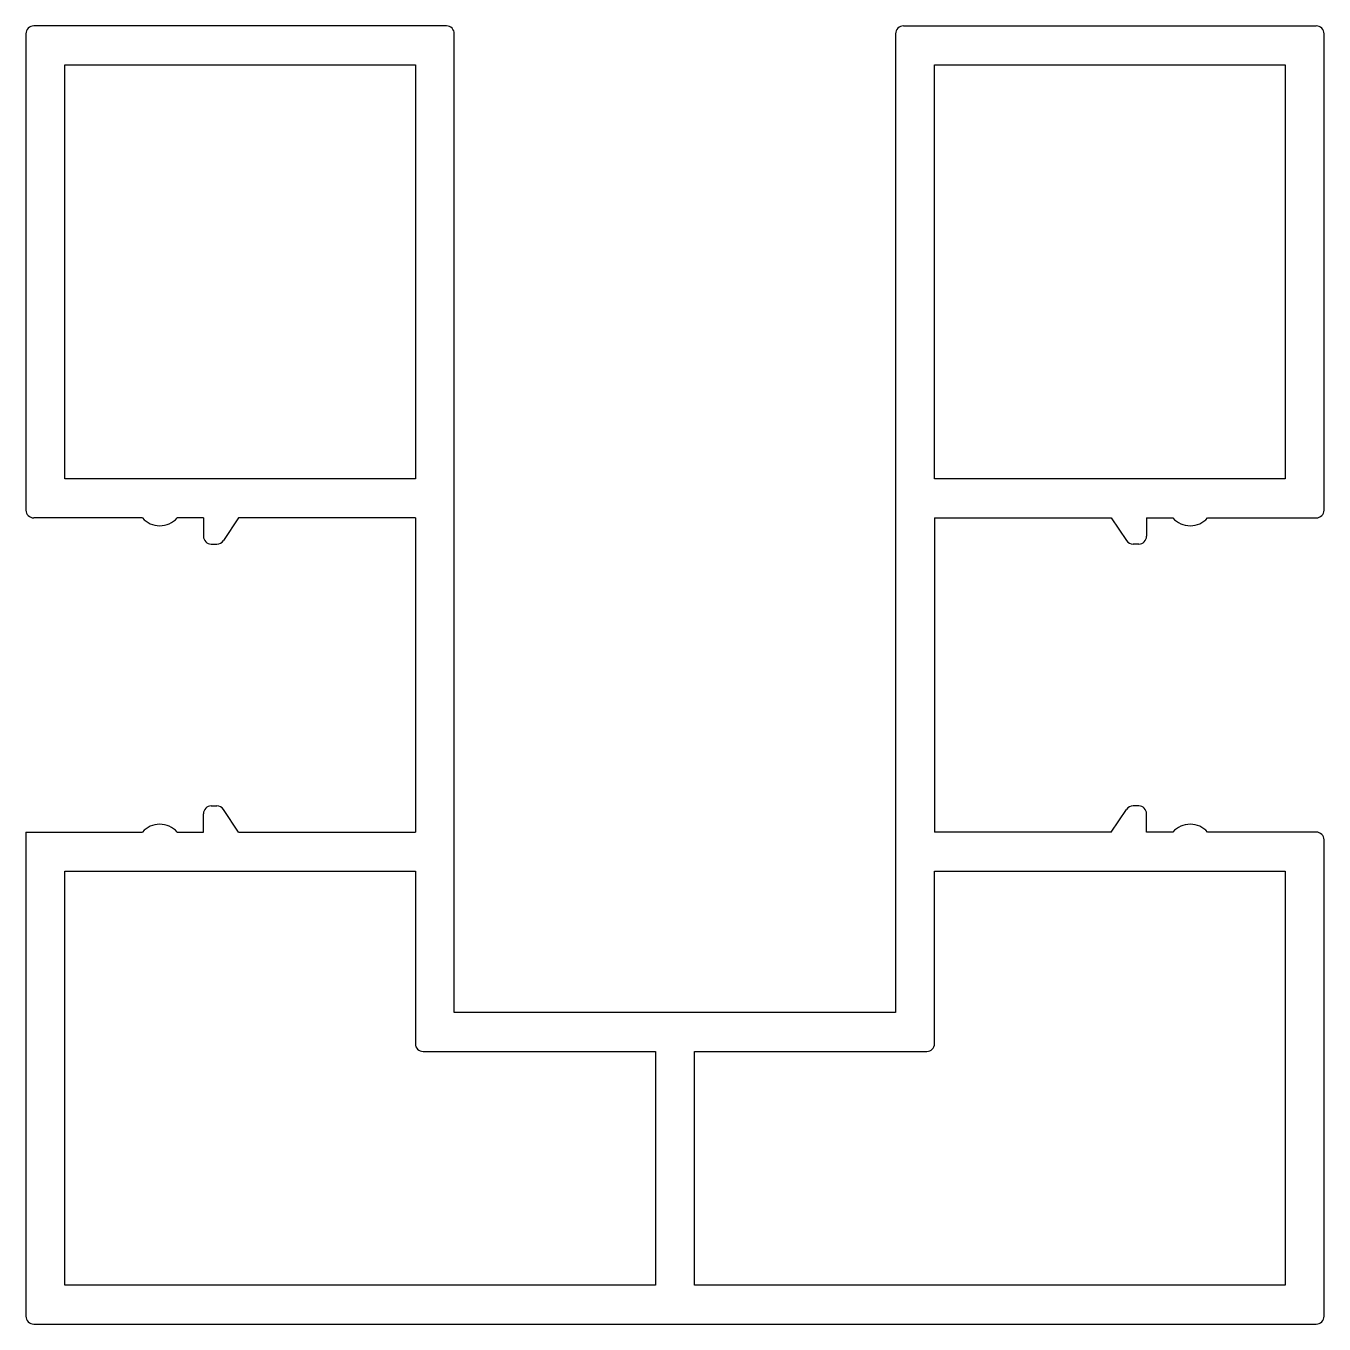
# Model space of a CAD drawing. Extents: x 842.4 to 892.4, y 365.7 to 415.7.
import ezdxf

# ---------------------------------------------------------------- set-up
doc = ezdxf.new("R2010")
doc.units = 0
doc.layers.add('CIZGI_DUZ', color=71, linetype='CONTINUOUS')

msp = doc.modelspace()

# ---------------------------------------------------------------- linework, layer by layer
at = {"layer": 'CIZGI_DUZ', "color": 0}
for p, q in [((858.588, 415.711), (842.688, 415.711)), ((876.188, 415.711), (892.088, 415.711)), ((842.388, 415.411), (842.388, 397.061)), ((858.888, 377.711), (858.888, 415.411)), ((875.888, 415.411), (875.888, 377.711)), ((892.388, 397.061), (892.388, 415.411)), ((843.888, 414.211), (857.388, 414.211)), ((843.888, 398.261), (843.888, 414.211)), ((857.388, 414.211), (857.388, 398.261)), ((877.388, 398.261), (877.388, 414.211)), ((877.388, 414.211), (890.888, 414.211)), ((890.888, 414.211), (890.888, 398.261)), ((857.388, 398.261), (843.888, 398.261)), ((890.888, 398.261), (877.388, 398.261)), ((846.872, 396.761), (842.688, 396.761)), ((849.224, 396.761), (848.213, 396.761)), ((849.224, 396.761), (849.224, 396.056)), ((850.581, 396.761), (849.992, 395.888)), ((857.388, 396.761), (850.581, 396.761)), ((857.388, 396.761), (857.388, 384.661)), ((877.388, 396.761), (877.388, 384.661)), ((877.388, 396.761), (884.195, 396.761)), ((884.195, 396.761), (884.785, 395.888)), ((885.553, 396.761), (886.563, 396.761)), ((885.553, 396.761), (885.553, 396.056)), ((887.905, 396.761), (892.088, 396.761)), ((849.524, 395.756), (849.743, 395.756)), ((885.253, 395.756), (885.034, 395.756)), ((849.524, 385.666), (849.743, 385.666)), ((850.581, 384.661), (849.992, 385.534)), ((884.195, 384.661), (884.785, 385.534)), ((885.253, 385.666), (885.034, 385.666)), ((849.224, 384.661), (849.224, 385.366)), ((885.553, 384.661), (885.553, 385.366)), ((842.388, 384.661), (846.872, 384.661)), ((842.388, 384.661), (842.388, 366.011)), ((848.213, 384.661), (849.224, 384.661)), ((850.581, 384.661), (857.388, 384.661)), ((884.195, 384.661), (877.388, 384.661)), ((886.563, 384.661), (885.553, 384.661)), ((892.088, 384.661), (887.905, 384.661)), ((892.388, 366.011), (892.388, 384.361)), ((843.888, 383.161), (857.388, 383.161)), ((843.888, 367.211), (843.888, 383.161)), ((857.388, 383.161), (857.388, 376.511)), ((877.388, 376.511), (877.388, 383.161)), ((877.388, 383.161), (890.888, 383.161)), ((890.888, 383.161), (890.888, 367.211)), ((875.888, 377.711), (858.888, 377.711)), ((857.688, 376.211), (866.638, 376.211)), ((866.638, 376.211), (866.638, 367.211)), ((868.138, 376.211), (877.088, 376.211)), ((868.138, 367.211), (868.138, 376.211)), ((866.638, 367.211), (843.888, 367.211)), ((890.888, 367.211), (868.138, 367.211)), ((842.688, 365.711), (892.088, 365.711))]:
    msp.add_line(p, q, dxfattribs=at)
for centre, radius, start, end in [((842.688, 415.411), 0.3, 90, 180), ((858.588, 415.411), 0.3, 0, 90), ((876.188, 415.411), 0.3, 90, 180), ((892.088, 415.411), 0.3, 0, 90), ((842.688, 397.061), 0.3, 180, 270), ((892.088, 397.061), 0.3, 270, 0), ((847.542, 397.361), 0.9, 221.8103, 318.1897), ((887.234, 397.361), 0.9, 221.8103, 318.1897), ((849.524, 396.056), 0.3, 180, 270), ((885.253, 396.056), 0.3, 270, 0), ((849.743, 396.056), 0.3, 270, 325.9636), ((885.034, 396.056), 0.3, 214.0364, 270), ((849.524, 385.366), 0.3, 90, 180), ((849.743, 385.366), 0.3, 34.0364, 90), ((885.034, 385.366), 0.3, 90, 145.9636), ((885.253, 385.366), 0.3, 0, 90), ((847.542, 384.061), 0.9, 41.8103, 138.1897), ((887.234, 384.061), 0.9, 41.8103, 138.1897), ((892.088, 384.361), 0.3, 0, 90), ((857.688, 376.511), 0.3, 180, 270), ((877.088, 376.511), 0.3, 270, 0), ((842.688, 366.011), 0.3, 180, 270), ((892.088, 366.011), 0.3, 270, 0)]:
    msp.add_arc(centre, radius, start, end, dxfattribs=at)

doc.saveas('drawing.dxf')
